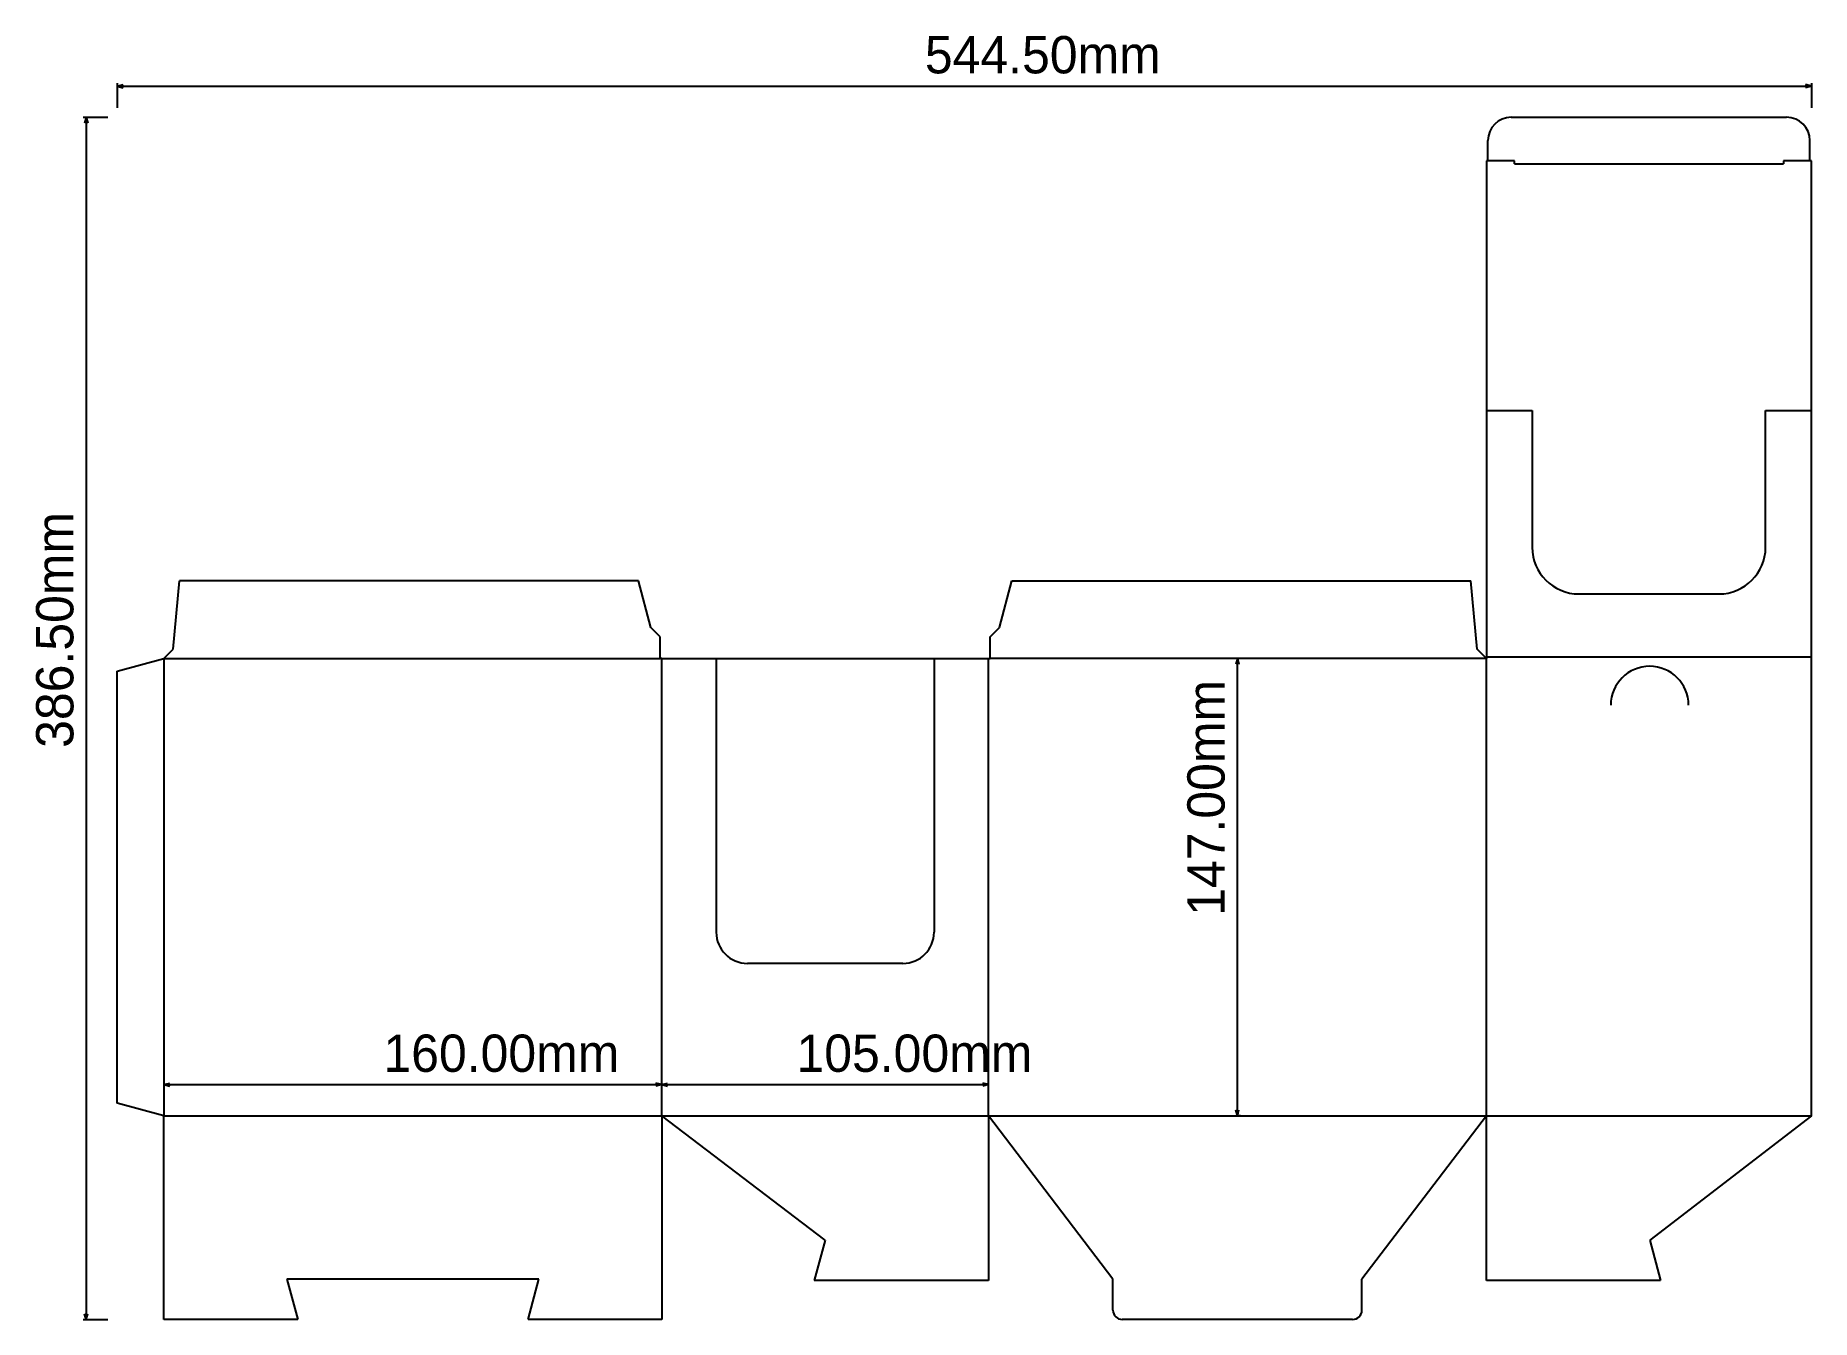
# Model space of a CAD drawing. Extents: x -41 to 530, y -66 to 347.
import ezdxf

# ---------------------------------------------------------------- set-up
doc = ezdxf.new("R2010")
doc.units = 0

msp = doc.modelspace()

# ---------------------------------------------------------------- linework, layer by layer
at = {"layer": 'crease', "color": 3}
for p, q in [((434, 306), (520.5, 306)), ((425, 226.75), (439.75, 226.75)), ((514.75, 226.75), (529.5, 226.75)), ((0, 147), (0, 0)), ((0, 147), (159.5, 147)), ((160, 0), (160, 147)), ((265, 0), (265, 147)), ((425, 147), (265.5, 147)), ((425, 147.5), (529.5, 147.5)), ((425, 0), (425, 147)), ((0, 0), (160, 0)), ((160, 0), (265, 0)), ((265, 0), (425, 0)), ((425, 0), (529.5, 0))]:
    msp.add_line(p, q, dxfattribs=at)
at = {"layer": 'cut', "color": 1}
for p, q in [((433, 321), (521.5, 321)), ((425.5, 307), (425.5, 313.5)), ((529, 307), (529, 313.5)), ((425, 307), (425, 147)), ((434, 307), (425, 307)), ((434, 306), (434, 307)), ((529.5, 307), (520.5, 307)), ((520.5, 307), (520.5, 306)), ((529.5, 147), (529.5, 307)), ((439.75, 226.75), (439.75, 182.75)), ((514.75, 182.75), (514.75, 226.75)), ((3, 150), (5, 172)), ((152.48, 172), (5, 172)), ((156.5, 157), (152.48, 172)), ((268.5, 157), (272.52, 172)), ((272.52, 172), (420, 172)), ((422, 150), (420, 172)), ((454.75, 167.75), (499.75, 167.75)), ((159.5, 154), (156.5, 157)), ((265.5, 154), (268.5, 157)), ((0, 147), (3, 150)), ((159.5, 147), (159.5, 154)), ((265.5, 147), (265.5, 154)), ((425, 147), (422, 150)), ((-15, 142.98), (0, 147)), ((-15, 4.02), (-15, 142.98)), ((160, 147), (159.5, 147)), ((160, 147), (265, 147)), ((265, 147), (265.5, 147)), ((529.5, 0), (529.5, 147)), ((0, 0), (-15, 4.02)), ((0, -65.5), (0, 0)), ((160, 0), (160, -65.5)), ((212.5, -40), (160, 0)), ((265, 0), (265, -53)), ((305, -52.5), (265, 0)), ((425, 0), (385, -52.5)), ((425, -53), (425, 0)), ((529.5, 0), (477.5, -40)), ((212.5, -40), (209.02, -53)), ((477.5, -40), (480.98, -53)), ((120.5, -52.5), (39.5, -52.5)), ((39.5, -52.5), (42.98, -65.5)), ((117.02, -65.5), (120.5, -52.5)), ((265, -53), (209.02, -53)), ((305, -62.5), (305, -52.5)), ((385, -62.5), (385, -52.5)), ((480.98, -53), (425, -53)), ((42.98, -65.5), (0, -65.5)), ((160, -65.5), (117.02, -65.5)), ((382, -65.5), (308, -65.5))]:
    msp.add_line(p, q, dxfattribs=at)
for centre, radius, start, end in [((433, 313.5), 7.5, 90, 180), ((521.5, 313.5), 7.5, 0, 90), ((454.75, 182.75), 15, 180, 270), ((499.75, 182.75), 15, 270, 360), ((477.5, 132), 12.5, 0, 180), ((308, -62.5), 3, 180, 270), ((382, -62.5), 3, 270, 360)]:
    msp.add_arc(centre, radius, start, end, dxfattribs=at)
at = {"layer": 'dimensions', "color": 255}
for p, q in [((-15, 332), (-15, 324)), ((-15, 331), (-13.13, 331.5)), ((529.5, 331), (527.63, 331.5)), ((529.5, 332), (529.5, 324)), ((-15, 331), (-13.13, 330.5)), ((-15, 331), (529.5, 331)), ((529.5, 331), (527.63, 330.5)), ((-26, 321), (-18, 321)), ((-25, 321), (-25.5, 319.13)), ((-25, 321), (-24.5, 319.13)), ((-25, 321), (-25, -65.5)), ((345, 147), (344.5, 145.13)), ((346, 147), (345, 147)), ((345, 147), (345.5, 145.13)), ((345, 0), (345, 147)), ((0, 10), (1.87, 10.5)), ((0, 10), (1.87, 9.5)), ((0, 10), (160, 10)), ((160, 10), (158.13, 10.5)), ((160, 10), (158.13, 9.5)), ((160, 10), (161.87, 10.5)), ((160, 10), (161.87, 9.5)), ((160, 10), (265, 10)), ((265, 10), (263.13, 10.5)), ((265, 10), (263.13, 9.5)), ((345, 0), (344.5, 1.87)), ((345, 0), (345.5, 1.87)), ((346, 0), (345, 0)), ((-26, -65.5), (-18, -65.5)), ((-25, -65.5), (-25.5, -63.63)), ((-25, -65.5), (-24.5, -63.63))]:
    msp.add_line(p, q, dxfattribs=at)
at = {"layer": 'perforation', "color": 2}
for p, q in [((177.5, 147), (177.5, 59)), ((247.5, 147), (247.5, 59)), ((237.5, 49), (187.5, 49))]:
    msp.add_line(p, q, dxfattribs=at)
for centre, start, end in [((187.5, 59), 180, 270), ((237.5, 59), 270, 360)]:
    msp.add_arc(centre, 10, start, end, dxfattribs=at)

# ---------------------------------------------------------------- texts
at = {"layer": 'dimensions', "color": 255}
for s, p in [('544.50mm', (244.55, 335.11)), ('160.00mm', (70.53, 14.11)), ('105.00mm', (203.29, 14.11))]:
    msp.add_text(s, height=12, dxfattribs=at).set_placement(p)
for s, p in [('386.50mm', (-29.11, 118.28)), ('147.00mm', (340.89, 64.29))]:
    msp.add_text(s, height=12, rotation=90, dxfattribs=at).set_placement(p)

doc.saveas('drawing.dxf')
